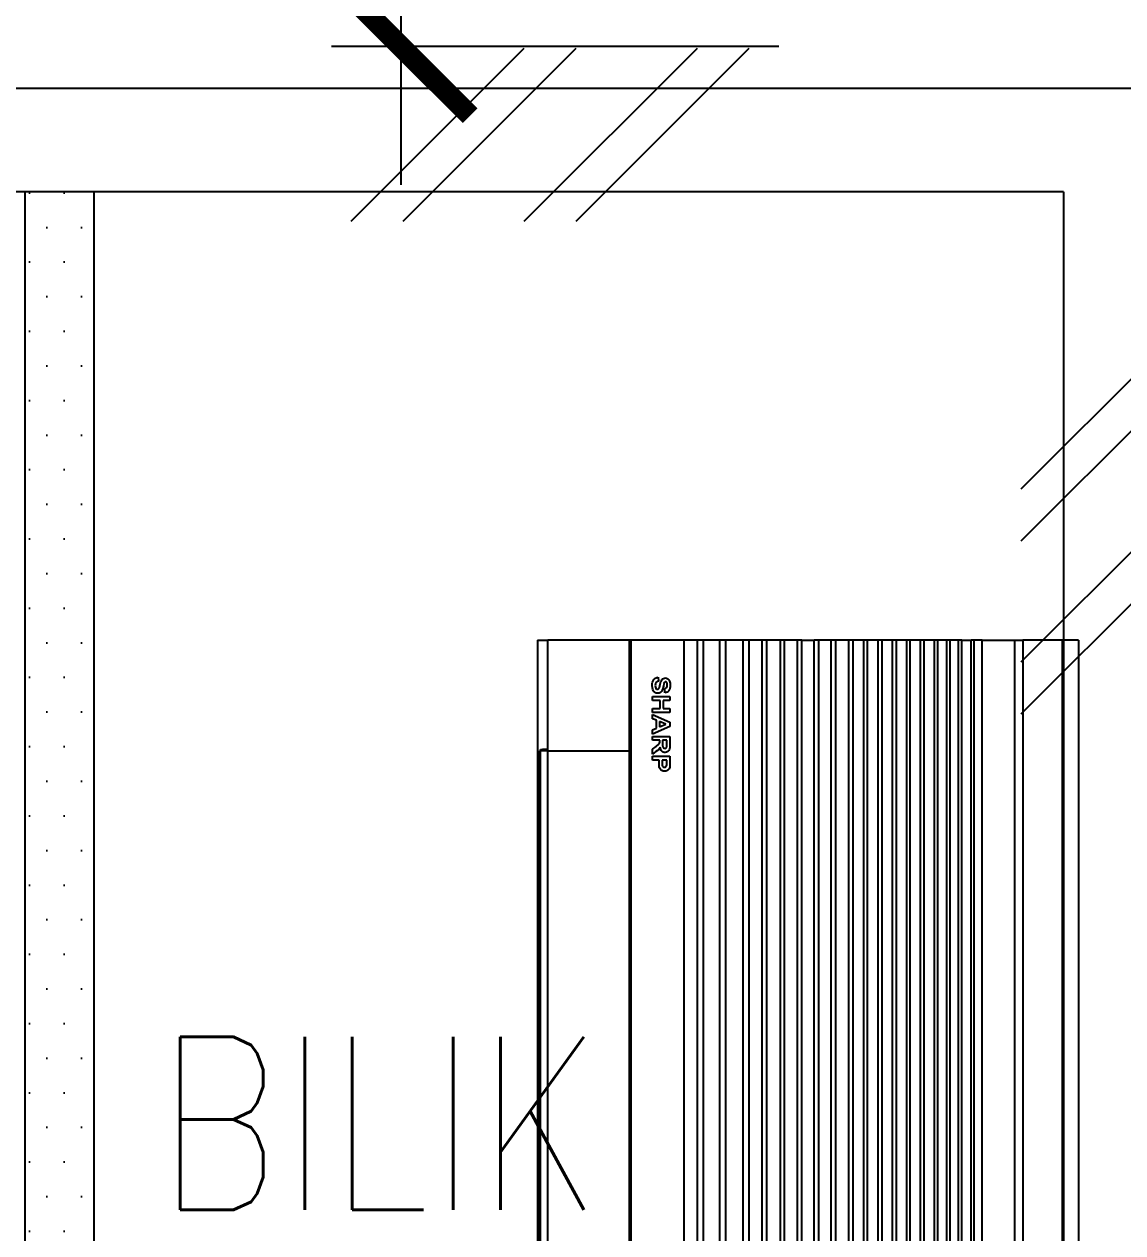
# Model space of a CAD drawing. Header units: inches. Extents: x -106706990 to 300603, y -86718466 to 1728185.
# Drawn here: x 150582 to 152169, y 48906 to 50652 of the extents above; entities that cross this region are included whole.
import ezdxf
from ezdxf.enums import TextEntityAlignment as Align

# ---------------------------------------------------------------- set-up
doc = ezdxf.new("R2010")
doc.units = ezdxf.units.IN
doc.header["$MEASUREMENT"] = 0
for name, color, linetype in [('A-DIM100', 4, 'Continuous'), ('A-HATCH', 8, 'Continuous'), ('A-PARTITION', 4, 'Continuous'), ('A-ROOMSYM', 3, 'Continuous'), ('A-WALL', 1, 'Continuous'), ('A-WLH', 7, 'Continuous'), ('Edges', 7, 'Continuous')]:
    doc.layers.add(name, color=color, linetype=linetype)
doc.styles.add('ROMANS', font='romans.shx', dxfattribs={"width": 0.75, "height": 200})
doc.styles.add('style1', font='romans.shx', dxfattribs={"height": 750})
doc.dimstyles.new('DIM 100', dxfattribs={"dimtxt": 200, "dimasz": 200, "dimexe": 100, "dimexo": 70, "dimgap": 70, "dimtad": 1, "dimtoh": 1, "dimdec": 0, "dimzin": 0, "dimdsep": 46, "dimtxsty": 'ROMANS', "dimblk": 'ARCHTICK', "dimcen": 0.09, "dimdle": 200, "dimclrd": 4, "dimclre": 4, "dimclrt": 2, "dimadec": 0, "dimazin": 0, "dimtfac": 1, "dimtdec": 0, "dimtmove": 1, "dimatfit": 3, "dimfxl": 1, "dimtzin": 0, "dimarcsym": 0})

# ---------------------------------------------------------------- blocks, each defined once
blk = doc.blocks.new('_ArchTick')
at = {"color": 0, "linetype": 'ByBlock', "const_width": 0.15}
blk.add_lwpolyline([(-0.5, -0.5), (0.5, 0.5)], dxfattribs=at)
blk = doc.blocks.new('*D547')
at = {"layer": 'A-DIM100', "color": 4, "lineweight": -2, "transparency": 16777216}
for p, q in [((151125.9, 51794.8), (151125.9, 50419.8)), ((151671.6, 51594.8), (151025.9, 51594.8)), ((151671.6, 50619.8), (151025.9, 50619.8))]:
    blk.add_line(p, q, dxfattribs=at)
at = {"layer": 'DEFPOINTS', "color": 0, "transparency": 16777216}
for p in [(151741.6, 51594.8), (151125.9, 50619.8), (151741.6, 50619.8)]:
    blk.add_point(p, dxfattribs=at)
at = {"layer": 'A-DIM100', "color": 4, "lineweight": -2, "transparency": 16777216, "xscale": 200, "yscale": 200, "zscale": 200}
for p, rotation in [((151125.9, 51594.8), 90), ((151125.9, 50619.8), 270)]:
    blk.add_blockref('_ArchTick', p, dxfattribs=dict(at, rotation=rotation))
at = {"layer": 'A-DIM100', "color": 2, "transparency": 16777216, "insert": (150955.9, 51107.3), "char_height": 200, "attachment_point": 5, "rotation": 90, "style": 'ROMANS'}
blk.add_mtext('975', dxfattribs=at)
blk = doc.blocks.new('A$C52B244CD')
at = {"layer": 'A-WLH', "color": 8}
for p, q in [((0, 0), (250, 250)), ((75, 0), (325, 250)), ((250, 0), (500, 250)), ((325, 0), (575, 250))]:
    blk.add_line(p, q, dxfattribs=at)
blk = doc.blocks.new('A$C49831240')
at = {"layer": 'A-WLH', "color": 8}
for p, q in [((250, 575), (0, 325)), ((250, 500), (0, 250)), ((250, 325), (0, 75)), ((250, 250), (0, 0))]:
    blk.add_line(p, q, dxfattribs=at)
blk = doc.blocks.new('air con')
at = {"layer": 'Edges'}
for p, q in [((71.402, 41.898), (152.402, 41.898)), ((71.402, 41.898), (71.402, 41.095)), ((71.402, 41.095), (152.402, 41.095)), ((71.402, 41.095), (71.402, 39.122)), ((71.402, 39.122), (152.402, 39.122)), ((71.402, 38.724), (71.402, 39.122)), ((152.402, 38.724), (71.402, 38.724)), ((71.402, 37.092), (71.402, 38.724)), ((71.402, 37.092), (71.402, 36.701)), ((152.402, 37.092), (71.402, 37.092)), ((152.402, 36.701), (71.402, 36.701)), ((71.402, 36.701), (71.402, 36.542)), ((152.402, 36.542), (71.402, 36.542)), ((71.402, 36.078), (71.402, 36.542)), ((152.402, 36.078), (71.402, 36.078)), ((71.402, 36.078), (71.402, 35.914)), ((152.402, 35.914), (71.402, 35.914)), ((71.402, 35.914), (71.402, 35.493)), ((71.402, 35.493), (71.402, 35.34)), ((152.402, 35.493), (71.402, 35.493)), ((152.402, 35.34), (71.402, 35.34)), ((71.402, 35.34), (71.402, 34.877)), ((152.402, 34.877), (71.402, 34.877)), ((71.402, 34.877), (71.402, 34.709)), ((152.402, 34.709), (71.402, 34.709)), ((71.402, 34.709), (71.402, 34.207)), ((152.402, 34.207), (71.402, 34.207)), ((71.402, 34.207), (71.402, 34.022)), ((71.402, 34.022), (71.402, 33.51)), ((152.402, 34.022), (71.402, 34.022)), ((152.402, 33.51), (71.402, 33.51)), ((71.402, 33.51), (71.402, 33.335)), ((152.402, 33.335), (71.402, 33.335)), ((71.402, 33.335), (71.402, 32.826)), ((152.402, 32.826), (71.402, 32.826)), ((71.402, 32.826), (71.402, 32.625)), ((152.402, 32.625), (71.402, 32.625)), ((71.402, 32.625), (71.402, 32.098)), ((152.402, 32.098), (71.402, 32.098)), ((71.402, 32.098), (71.402, 31.911)), ((152.402, 31.911), (71.402, 31.911)), ((71.402, 31.911), (71.402, 31.378)), ((152.402, 31.378), (71.402, 31.378)), ((71.402, 31.378), (71.402, 31.189)), ((152.402, 31.189), (71.402, 31.189)), ((71.402, 31.189), (71.402, 30.654)), ((152.402, 30.654), (71.402, 30.654)), ((71.402, 30.654), (71.402, 30.439)), ((152.402, 30.439), (71.402, 30.439)), ((71.402, 30.439), (71.402, 29.791)), ((152.402, 29.791), (71.402, 29.791)), ((71.402, 29.791), (71.402, 29.562)), ((71.402, 29.562), (71.402, 28.935)), ((152.402, 29.562), (71.402, 29.562)), ((152.402, 28.935), (71.402, 28.935)), ((71.402, 28.935), (71.402, 28.714)), ((152.402, 28.714), (71.402, 28.714)), ((71.402, 28.092), (71.402, 28.714)), ((152.402, 28.092), (71.402, 28.092)), ((71.402, 28.092), (71.402, 27.871)), ((71.402, 27.871), (71.402, 27.226)), ((152.402, 27.871), (71.402, 27.871)), ((152.402, 27.226), (71.402, 27.226)), ((71.402, 27.226), (71.402, 27.024)), ((71.402, 27.024), (71.402, 26.349)), ((152.402, 27.024), (71.402, 27.024)), ((152.402, 26.349), (71.402, 26.349)), ((71.402, 26.349), (71.402, 26.117)), ((152.402, 26.117), (71.402, 26.117)), ((71.402, 26.117), (71.402, 25.469)), ((152.402, 25.469), (71.402, 25.469)), ((71.402, 25.469), (71.402, 25.162)), ((152.402, 25.162), (71.402, 25.162)), ((71.402, 25.162), (71.402, 24.304)), ((152.402, 24.304), (71.402, 24.304)), ((71.402, 24.304), (71.402, 24.002)), ((152.402, 24.002), (71.402, 24.002)), ((71.402, 24.002), (71.402, 23.184)), ((71.402, 23.184), (71.402, 22.883)), ((152.402, 23.184), (71.402, 23.184)), ((152.402, 22.883), (71.402, 22.883)), ((71.402, 22.883), (71.402, 22.213)), ((152.402, 22.213), (71.402, 22.213)), ((71.402, 22.213), (71.402, 19.568)), ((73.283, 21.282), (73.294, 21.346)), ((73.289, 21.232), (73.283, 21.282)), ((73.306, 21.186), (73.289, 21.232)), ((73.294, 21.346), (73.326, 21.406)), ((73.334, 21.144), (73.306, 21.186)), ((73.326, 21.406), (73.378, 21.457)), ((73.374, 21.106), (73.334, 21.144)), ((73.378, 21.457), (73.448, 21.494)), ((73.448, 21.494), (73.537, 21.517)), ((73.481, 21.324), (73.473, 21.293)), ((73.473, 21.293), (73.48, 21.265)), ((73.48, 21.265), (73.502, 21.241)), ((73.504, 21.347), (73.481, 21.324)), ((73.502, 21.241), (73.567, 21.212)), ((73.563, 21.371), (73.504, 21.347)), ((73.537, 21.517), (73.642, 21.525)), ((73.64, 21.379), (73.563, 21.371)), ((73.567, 21.212), (73.685, 21.182)), ((73.713, 21.372), (73.64, 21.379)), ((73.642, 21.525), (73.729, 21.52)), ((73.685, 21.182), (73.811, 21.152)), ((73.766, 21.35), (73.713, 21.372)), ((73.729, 21.52), (73.804, 21.507)), ((73.8, 21.311), (73.766, 21.35)), ((73.82, 21.253), (73.8, 21.311)), ((73.804, 21.507), (73.868, 21.484)), ((73.811, 21.152), (73.899, 21.12)), ((74.019, 21.261), (73.82, 21.253)), ((73.868, 21.484), (73.921, 21.453)), ((73.921, 21.453), (73.962, 21.414)), ((73.962, 21.414), (73.992, 21.369)), ((73.992, 21.369), (74.011, 21.318)), ((74.011, 21.318), (74.019, 21.261)), ((74.215, 20.639), (74.215, 21.51)), ((74.215, 21.51), (74.413, 21.51)), ((74.413, 21.51), (74.413, 21.167)), ((74.413, 21.167), (74.802, 21.167)), ((74.802, 21.167), (74.802, 21.51)), ((74.802, 21.51), (75.001, 21.51)), ((75.001, 21.51), (75.001, 20.639)), ((75.106, 20.639), (75.489, 21.51)), ((75.592, 21.306), (75.459, 20.983)), ((75.489, 21.51), (75.699, 21.51)), ((75.727, 20.983), (75.592, 21.306)), ((75.699, 21.51), (76.093, 20.639)), ((76.199, 20.639), (76.199, 21.51)), ((76.199, 21.51), (76.616, 21.51)), ((76.552, 21.362), (76.397, 21.362)), ((76.397, 21.362), (76.397, 21.141)), ((76.397, 21.141), (76.544, 21.141)), ((76.544, 21.141), (76.66, 21.144)), ((76.697, 21.359), (76.552, 21.362)), ((76.616, 21.51), (76.752, 21.504)), ((76.66, 21.144), (76.722, 21.152)), ((76.74, 21.347), (76.697, 21.359)), ((76.722, 21.152), (76.754, 21.167)), ((76.772, 21.325), (76.74, 21.347)), ((76.752, 21.504), (76.845, 21.486)), ((76.754, 21.167), (76.778, 21.189)), ((76.791, 21.294), (76.772, 21.325)), ((76.778, 21.189), (76.793, 21.218)), ((76.798, 21.254), (76.791, 21.294)), ((76.793, 21.218), (76.798, 21.254)), ((76.845, 21.486), (76.91, 21.454)), ((76.91, 21.454), (76.96, 21.403)), ((76.966, 21.138), (76.938, 21.104)), ((76.96, 21.403), (76.992, 21.338)), ((76.986, 21.176), (76.966, 21.138)), ((76.999, 21.219), (76.986, 21.176)), ((76.992, 21.338), (77.003, 21.266)), ((77.003, 21.266), (76.999, 21.219)), ((77.19, 20.639), (77.19, 21.51)), ((77.19, 21.51), (77.508, 21.51)), ((77.388, 21.362), (77.388, 21.115)), ((77.484, 21.362), (77.388, 21.362)), ((77.627, 21.356), (77.484, 21.362)), ((77.508, 21.51), (77.658, 21.506)), ((77.595, 21.119), (77.654, 21.129)), ((77.671, 21.343), (77.627, 21.356)), ((77.654, 21.129), (77.689, 21.146)), ((77.658, 21.506), (77.744, 21.497)), ((77.707, 21.318), (77.671, 21.343)), ((77.689, 21.146), (77.716, 21.172)), ((77.731, 21.283), (77.707, 21.318)), ((77.716, 21.172), (77.733, 21.203)), ((77.738, 21.239), (77.731, 21.283)), ((77.733, 21.203), (77.738, 21.239)), ((77.744, 21.497), (77.822, 21.465)), ((77.822, 21.465), (77.886, 21.411)), ((77.886, 21.411), (77.911, 21.376)), ((77.935, 21.168), (77.91, 21.107)), ((77.911, 21.376), (77.929, 21.336)), ((77.929, 21.336), (77.939, 21.291)), ((77.943, 21.242), (77.935, 21.168)), ((77.939, 21.291), (77.943, 21.242)), ((73.247, 20.922), (73.441, 20.939)), ((73.262, 20.853), (73.247, 20.922)), ((73.287, 20.793), (73.262, 20.853)), ((73.322, 20.742), (73.287, 20.793)), ((73.367, 20.7), (73.322, 20.742)), ((73.422, 20.666), (73.367, 20.7)), ((73.412, 21.082), (73.374, 21.106)), ((73.462, 21.059), (73.412, 21.082)), ((73.488, 20.642), (73.422, 20.666)), ((73.441, 20.939), (73.467, 20.864)), ((73.598, 21.02), (73.462, 21.059)), ((73.467, 20.864), (73.511, 20.812)), ((73.565, 20.628), (73.488, 20.642)), ((73.511, 20.812), (73.574, 20.782)), ((73.653, 20.623), (73.565, 20.628)), ((73.574, 20.782), (73.655, 20.772)), ((73.757, 20.982), (73.598, 21.02)), ((73.771, 20.631), (73.653, 20.623)), ((73.655, 20.772), (73.739, 20.781)), ((73.739, 20.781), (73.8, 20.808)), ((73.8, 20.965), (73.757, 20.982)), ((73.867, 20.655), (73.771, 20.631)), ((73.828, 20.944), (73.8, 20.965)), ((73.8, 20.808), (73.836, 20.847)), ((73.843, 20.92), (73.828, 20.944)), ((73.836, 20.847), (73.848, 20.892)), ((73.848, 20.892), (73.843, 20.92)), ((73.943, 20.695), (73.867, 20.655)), ((73.899, 21.12), (73.961, 21.081)), ((74, 20.752), (73.943, 20.695)), ((73.961, 21.081), (74.008, 21.031)), ((74.035, 20.82), (74, 20.752)), ((74.008, 21.031), (74.037, 20.968)), ((74.047, 20.892), (74.035, 20.82)), ((74.037, 20.968), (74.047, 20.892)), ((74.413, 20.639), (74.215, 20.639)), ((74.802, 21.02), (74.413, 21.02)), ((74.413, 21.02), (74.413, 20.639)), ((74.802, 20.639), (74.802, 21.02)), ((75.001, 20.639), (74.802, 20.639)), ((75.317, 20.639), (75.106, 20.639)), ((75.398, 20.837), (75.317, 20.639)), ((75.791, 20.837), (75.398, 20.837)), ((75.459, 20.983), (75.727, 20.983)), ((75.877, 20.639), (75.791, 20.837)), ((76.093, 20.639), (75.877, 20.639)), ((76.397, 20.639), (76.199, 20.639)), ((76.437, 21.002), (76.397, 21.002)), ((76.397, 21.002), (76.397, 20.639)), ((76.496, 21), (76.437, 21.002)), ((76.537, 20.993), (76.496, 21)), ((76.568, 20.979), (76.537, 20.993)), ((76.597, 20.956), (76.568, 20.979)), ((76.702, 20.828), (76.597, 20.956)), ((76.845, 20.639), (76.702, 20.828)), ((76.804, 21.034), (76.743, 21.023)), ((76.743, 21.023), (76.802, 20.988)), ((76.802, 20.988), (76.849, 20.95)), ((76.856, 21.052), (76.804, 21.034)), ((77.082, 20.639), (76.845, 20.639)), ((76.849, 20.95), (76.899, 20.895)), ((76.901, 21.075), (76.856, 21.052)), ((76.899, 20.895), (76.962, 20.809)), ((76.938, 21.104), (76.901, 21.075)), ((76.962, 20.809), (77.082, 20.639)), ((77.388, 20.639), (77.19, 20.639)), ((77.388, 21.115), (77.497, 21.115)), ((77.518, 20.967), (77.388, 20.967)), ((77.388, 20.967), (77.388, 20.639)), ((77.497, 21.115), (77.595, 21.119)), ((77.637, 20.97), (77.518, 20.967)), ((77.724, 20.98), (77.637, 20.97)), ((77.776, 20.995), (77.724, 20.98)), ((77.827, 21.021), (77.776, 20.995)), ((77.873, 21.058), (77.827, 21.021)), ((77.91, 21.107), (77.873, 21.058)), ((152.402, 19.568), (71.402, 19.568)), ((71.402, 19.568), (71.402, 19.493)), ((152.402, 19.493), (71.402, 19.493)), ((71.402, 19.493), (71.402, 15.42)), ((76.921, 15.42), (76.921, 19.493)), ((76.921, 18.47), (76.921, 18.812)), ((76.921, 18.133), (76.921, 18.47)), ((76.921, 17.803), (76.921, 18.133)), ((76.921, 17.48), (76.921, 17.803)), ((76.921, 17.163), (76.921, 17.48)), ((76.921, 16.853), (76.921, 17.163)), ((76.921, 16.551), (76.921, 16.853)), ((76.921, 16.256), (76.921, 16.551)), ((76.921, 15.969), (76.921, 16.256)), ((76.921, 15.69), (76.921, 15.969)), ((76.855, 15.42), (71.402, 15.42)), ((71.402, 14.898), (71.402, 15.42)), ((76.921, 15.42), (76.855, 15.42)), ((76.855, 15.42), (76.855, 15.142)), ((76.921, 15.142), (76.855, 15.142)), ((76.855, 15.051), (76.855, 15.142)), ((76.921, 15.42), (76.921, 15.69)), ((76.921, 15.42), (76.921, 15.142)), ((146.421, 15.42), (76.921, 15.42)), ((76.921, 15.142), (76.921, 15.051)), ((71.402, 14.898), (152.402, 14.898)), ((76.921, 15.051), (76.855, 15.051)), ((146.421, 15.051), (76.921, 15.051)), ((76.921, 15.051), (76.921, 15.012)), ((146.421, 15.012), (76.921, 15.012))]:
    blk.add_line(p, q, dxfattribs=at)

msp = doc.modelspace()

# ---------------------------------------------------------------- hatches: boundary and pattern name
at = {"layer": 'A-HATCH'}
h = msp.add_hatch(dxfattribs=at)
h.set_pattern_fill('DOTS', color=8, scale=800)
h.set_pattern_definition([(0, (114889.653, -264791.58), (25, 50), [0, -50])])
h.paths.add_polyline_path([(150682.8, 50409.7), (150582.8, 50409.7), (150582.8, 46059.7), (150682.8, 46059.7)])
h.paths.add_polyline_path([(151182.8, 46009.7), (150682.8, 46009.7), (150682.8, 46059.7), (150582.8, 46059.7), (150582.8, 45909.7), (151182.8, 45909.7)])

# ---------------------------------------------------------------- linework, layer by layer
at = {"layer": 'A-PARTITION', "color": 8}
for p, q in [((150582.8, 50409.7), (150582.8, 45909.7)), ((150682.8, 50409.7), (150682.8, 46009.7))]:
    msp.add_line(p, q, dxfattribs=at)
at = {"layer": 'A-WALL', "color": 8, "linetype": 'Continuous', "ltscale": 900}
for p, q in [((149607.8, 50559.7), (153507.8, 50559.7)), ((152082.8, 50409.7), (149607.8, 50409.7)), ((152082.8, 50409.7), (152082.8, 45909.7))]:
    msp.add_line(p, q, dxfattribs=at)

# ---------------------------------------------------------------- block references
at = {"xscale": 28.92590521224616, "yscale": 28.92590521224616, "zscale": 28.92590521224616, "rotation": 270}
msp.add_blockref('air con', (150892.4, 51827.3), dxfattribs=at)
at = {"layer": 'A-WLH', "color": 8}
for name, p in [('A$C52B244CD', (151054.2, 50367.2)), ('A$C49831240', (152021.3, 49655.2))]:
    msp.add_blockref(name, p, dxfattribs=at)

# ---------------------------------------------------------------- texts
at = {"layer": 'A-ROOMSYM', "color": 8, "style": 'style1', "width": 0.8}
msp.add_text('BILIK', height=250, dxfattribs=at).set_placement((151094.3, 48939), align=Align.CENTER)

# ---------------------------------------------------------------- dimensions: what is measured, and where the dimension line sits
at = {"layer": 'A-DIM100'}
dim = msp.add_linear_dim(base=(151125.9, 50619.8), p1=(151741.6, 51594.8), p2=(151741.6, 50619.8), angle=90, dimstyle='DIM 100', dxfattribs=at)
dim.commit()
dim.dimension.update_dxf_attribs({"geometry": '*D547', "text_midpoint": (150955.9, 51107.3)})

doc.saveas('drawing.dxf')
